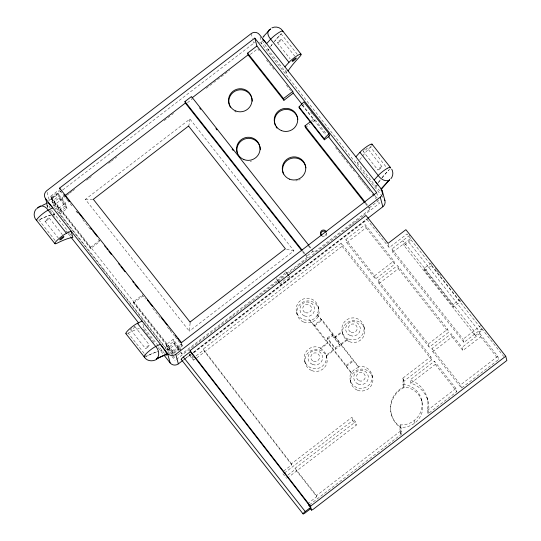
<?xml version="1.0" encoding="UTF-8"?>
<svg xmlns="http://www.w3.org/2000/svg" width="541" height="541" viewBox="0 0 541 541"><rect width="100%" height="100%" fill="white"/><g stroke="black" fill="none" stroke-linecap="round" stroke-linejoin="round"><path stroke-width="0.41" stroke-dasharray="2.71 2.03" d="M190.134 323.018L189.33 331.173L85.377 199.386L189.938 119.047L293.898 250.828L189.33 331.173M399.921 430.609L401.023 430.663L401.889 433.855L400.786 433.794L399.921 430.609L400.293 424.847L401.632 424.922A20.565 20.2 -15.1 0 0 422.081 405.784A20.565 20.2 -15.1 0 0 404.208 384.61L402.869 384.536L403.241 378.781L402.795 378.213L430.859 356.654L341.243 243.044L203.213 349.094L203.497 350.162L291.727 464.841L283.092 471.468M400.786 433.794L401.152 428.039A23.797 23.371 -15.1 0 1 403.728 387.728L404.1 381.966L403.241 378.781M189.938 119.047L188.985 125.066M428.093 413.723L427.228 410.531L427.775 407.792A26.441 25.975 -15.1 0 0 411.627 380.553L409.956 380.012L410.815 383.204L412.485 383.745A26.441 25.975 -15.1 0 1 428.634 410.977L428.093 413.723L456.814 391.65L455.955 388.458L434.443 361.199L409.956 380.012M333.31 349.804L326.196 355.268L326.392 356.215A11.165 10.969 -15.1 0 1 314.876 368.746A11.165 10.969 -15.1 0 1 304.441 355.518A11.165 10.969 -15.1 0 1 319.575 347.579L320.461 347.998L327.575 342.534L351.366 373.182L351.576 372.756A11.165 10.969 -15.1 0 1 358.331 367.562L358.798 367.467L340.945 344.833L340.742 344.09L347.856 338.625L348.742 339.045A11.165 10.969 -15.1 0 0 363.877 331.106A11.165 10.969 -15.1 0 0 353.442 317.878A11.165 10.969 -15.1 0 0 341.926 330.409L342.325 332.1L335.21 337.564L317.357 314.93L317.154 314.186L318.054 311.947A11.165 10.969 -15.1 0 0 309.182 298.395A11.165 10.969 -15.1 0 0 296.164 308.397A11.165 10.969 -15.1 0 0 307.302 320.211L309.723 319.9L314.49 325.946L321.922 320.231L321.665 319.278L314.233 324.992L314.49 325.946M317.357 314.93L317.148 315.356A11.165 10.969 -15.1 0 1 310.385 320.549L309.919 320.644L309.723 319.9M314.233 324.992L346.139 365.432L346.396 366.392L351.163 372.438L350.264 374.676A11.165 10.969 -15.1 0 0 359.136 388.228A11.165 10.969 -15.1 0 0 372.154 378.227A11.165 10.969 -15.1 0 0 361.016 366.413L358.602 366.724L321.665 319.278M268.992 48.94L268.329 50.029L286.615 73.204A79.06 13.653 -38.3 0 1 287.271 72.115M376.529 185.265L375.873 186.361C377.158 187.49 378.876 191.007 380.702 190.648M268.782 49.278L268.329 50.029L262.101 40.426M376.326 185.61L375.873 186.361L357.594 163.186L356.729 159.994M409.76 235.281L391.914 248.995L392.78 252.187L463.935 342.385L481.781 328.678L482.126 329.949L475.296 335.839L404.141 245.634L410.971 239.751L410.626 238.473L407.042 233.928L389.195 247.643L367.15 219.693L366.764 218.273M98.367 239.42L99.923 241.394L90.631 248.535L90.34 247.467L50.908 197.485L50.597 196.315L58.563 190.189M50.908 197.485L60.207 190.337M51.395 199.291L58.367 193.935L65.535 203.024L66.11 205.147L59.138 210.503L58.563 208.38L51.199 198.547L60.491 191.406L66.719 199.298M48.731 200.779A5.877 5.775 -15.1 0 1 49.305 200.271L61.999 190.52M62.668 190.006L253.79 43.158A5.877 5.775 -15.1 0 1 255.115 42.387M167.602 350.237L167.142 348.532L174.114 343.177L174.574 344.881L167.602 350.237L60.058 213.905L59.598 212.207L52.43 203.118L51.97 201.414L58.942 196.058L58.367 193.935M52.43 203.118L59.402 197.763L66.57 206.851L67.03 208.549L60.058 213.905M67.03 208.549L59.862 199.46L63.865 196.383M66.543 195.612L53.174 205.878L102.871 268.877M67.206 195.098L69.214 193.556M69.884 193.042L71.885 191.507M72.555 190.993L74.557 189.451M86.587 180.207L88.596 178.665M89.258 178.151L91.267 176.616M108.64 163.267L110.648 161.725M111.311 161.211L116.66 157.1M164.106 120.65L173.465 113.461M187.497 102.675L192.17 99.084M206.209 88.298L229.594 70.33M250.314 54.411L257.665 48.764L259.234 50.753M58.563 208.38L65.535 203.024M59.598 212.207L66.57 206.851M90.34 247.467L99.639 240.326M301.864 106.016L304.421 104.055M311.616 120.751L314.274 118.709L326.764 134.54M305.435 127.554L310.081 123.984M312.739 121.941L314.734 120.413L314.274 118.709M173.289 356.323L174.31 357.621L173.85 355.924L166.682 346.835L166.107 344.705L173.079 339.349L180.248 348.438L173.276 353.794L133.593 303.001L133.309 301.939L142.601 294.791L142.892 295.859L145.488 299.153M133.593 303.001L142.892 295.859M166.682 346.835L173.654 341.479L173.079 339.349M181.046 343.528L182.087 344.847L172.789 351.988L172.478 350.818L181.769 343.677M173.079 353.05L182.371 345.909L182.087 344.847M177.482 355.187L181.282 352.265L181.742 353.97L276.519 281.144M311.636 249.901L313.726 252.559L369.963 209.347L369.503 207.649L378.801 200.508M286.534 273.455L307.22 257.557L306.821 256.069L313.327 251.065L313.726 252.559M277.188 280.63L285.864 273.969M176.393 359.359L229.188 318.798M229.857 318.284L231.859 316.742M232.529 316.228L245.891 305.963M246.561 305.449L248.562 303.907M249.232 303.393L277.303 281.827M277.966 281.313L284.654 276.18M289.327 272.59L296.015 267.45M296.678 266.936L298.686 265.401M299.356 264.887L301.357 263.345M302.027 262.831L304.028 261.289M304.698 260.776L348.803 226.889M349.472 226.375L351.474 224.833M352.144 224.326L354.152 222.784M354.822 222.27L356.823 220.728M357.493 220.214L362.835 216.109M363.505 215.595L379.545 203.274L376.408 199.291M183.034 360.272L185.036 358.73M185.705 358.216L192.386 353.084M193.056 352.57L367.474 218.564M184.373 359.346L191.061 354.213M193.732 352.157L367.481 218.659M193.867 352.827L367.15 219.693M345.888 239.474L365.222 224.616L393.902 260.972L394.761 264.164L375.427 279.014L346.747 242.666L345.888 239.474L374.568 275.829L375.427 279.014M196.153 355.809L203.497 350.162M196.789 357.885L342.101 246.236L341.243 243.044M346.747 242.666L366.081 227.808L365.222 224.616M392.78 252.187L410.626 238.473M374.568 275.829L393.902 260.972M378.152 280.373L397.486 265.516L447.671 329.138L448.536 332.33L429.202 347.18L379.011 283.558L378.152 280.373L428.337 343.995L429.202 347.18M379.011 283.558L398.345 268.708L397.486 265.516M327.319 337.969L331.964 334.399L339.849 344.401L340.194 345.672L335.548 349.243L327.663 339.248L327.319 337.969L335.204 347.971L335.548 349.243M327.663 339.248L332.309 335.677L331.964 334.399M335.21 337.564L335.007 336.82L342.122 331.356M459.728 299.389L460.357 301.729L453.385 307.085L424.712 270.73L424.076 268.39L431.049 263.034M320.461 347.998L320.664 348.742L327.772 343.278L327.575 342.534M424.712 270.73L431.677 265.374L431.258 263.819M335.204 347.971L339.849 344.401M326.399 356.012L333.513 350.548M340.945 344.833L348.059 339.369L347.856 338.625M346.139 365.432L353.571 359.718M346.396 366.392L353.828 360.678M453.385 307.085L452.756 304.745L459.093 299.876M428.337 343.995L447.671 329.138M479.86 333.601L497.781 356.323L498.64 359.515L461.459 388.08L432.786 351.724L431.921 348.539L451.255 333.682L462.014 347.315L462.873 350.5L480.719 336.793L479.86 333.601L462.014 347.315M432.786 351.724L452.12 336.874L451.255 333.682M291.727 464.841L291.437 463.772L351.853 417.354L355.437 421.899L356.303 425.091L289.32 476.553M284.397 473.037L352.718 420.546L351.853 417.354M404.1 381.966L403.654 381.405L431.725 359.839L430.859 356.654M307.525 503.793L316.816 496.652L295.312 469.385L295.021 468.317L355.437 421.899M463.935 342.385L463.076 339.2L480.922 325.486M288.008 474.991L295.312 469.385M410.815 383.204L435.309 364.384L434.443 361.199M316.816 496.652L316.532 495.583L401.023 430.663M427.228 410.531L455.955 388.458M461.459 388.08L460.601 384.888L497.781 356.323M309.493 504.848L401.889 433.855M191.703 355.532L194.78 359.427L193.299 360.178L189.715 355.633L191.196 354.882M53.059 214.52L54.553 214.29L51.645 210.368M92.802 199.629L85.377 199.386M53.627 214.405L54.553 214.29M293.898 250.828L286.115 249.273M348.059 339.369L347.633 339.166A11.165 10.969 -15.1 0 1 342.419 332.559L342.325 332.1M320.664 348.742L321.09 348.945A11.165 10.969 -15.1 0 1 326.304 355.552M164.505 353.483L158.439 345.983M297.334 54.377L281.137 33.853A8.812 1.522 -38.3 0 0 282.159 32.67M371.417 145.82A8.812 1.522 -38.3 0 1 370.402 147.003L387.64 168.853M281.55 39.398L294.723 56.102M381.919 166.642L367.224 148.011A2.644 0.46 -38.3 0 1 365.702 149.816A2.644 0.46 -38.3 0 1 363.18 151.338L377.807 169.948M277.432 42.712L290.104 58.773M259.606 42.34A5.877 5.775 -15.1 0 1 262.02 44.132L380.769 194.659M381.29 195.321L382.859 197.309M435.221 268.322L436.262 269.648M436.783 270.311L440.956 275.592M481.781 328.678L503.739 356.512M310.696 112.007L313.834 115.984M431.677 265.374L460.357 301.729M410.971 239.751L482.126 329.949M375.156 195.889L377.76 199.189M302.439 104.832L314.734 120.413M266.557 60.037L273.881 69.322M286.432 85.235L290.618 90.543M302.128 105.13L325.668 134.973M335.603 147.571L342.926 156.856M343.447 157.519L349.729 165.472M350.25 166.134L354.436 171.443M358.095 176.082L359.143 177.407M359.664 178.07L361.232 180.065M361.76 180.728L363.329 182.716M363.85 183.379L365.946 186.03M366.467 186.692L368.036 188.681M368.556 189.343L370.125 191.338M372.222 193.989L375.88 198.628M408.786 242.064L479.948 332.269M480.719 336.793L498.64 359.515M424.076 268.39L452.756 304.745M365.858 203.031L369.503 207.649M365.276 203.409L369.963 209.347M391.914 248.995L463.076 339.2M366.081 227.808L394.761 264.164M398.345 268.708L448.536 332.33M452.12 336.874L462.873 350.5M431.921 348.539L460.601 384.888M342.101 246.236L431.725 359.839M435.309 364.384L456.814 391.65M309.141 245.763L311.758 249.076M308.498 245.925L311.116 249.239M303.156 251.423L304.725 253.411M305.252 254.081L306.821 256.069M302.514 251.585L305.651 255.568M306.179 256.231L307.22 257.557M288.989 275.957L289.949 277.175M317.154 314.186L321.922 320.231M335.007 336.82L340.742 344.09M332.309 335.677L340.194 345.672M309.919 320.644L327.772 343.278M279.697 283.099L280.651 284.316M352.718 420.546L356.303 425.091M295.021 468.317L316.532 495.583M189.228 353.828L192.812 358.372L193.299 360.178M76.808 211.389L77.843 212.701M169.096 328.38L171.172 331.018M67.233 199.954L71.906 205.871M76.058 211.139L77.613 213.107M82.8 219.687L91.104 230.209M152.758 308.37L161.069 318.906M167.304 326.811L174.581 336.029M175.101 336.691L182.371 345.909M282.916 473.788L286.5 478.332M58.942 196.058L66.11 205.147M173.654 341.479L180.309 349.919M174.114 343.177L180.261 350.967M174.574 344.881L179.693 351.373M180.207 352.022L181.742 353.97M50.597 196.315L172.478 350.818M133.309 301.939L172.789 351.988M51.199 198.547L90.631 248.535M166.107 344.705L173.276 353.794M51.97 201.414L59.138 210.503M167.142 348.532L172.775 355.674M103.392 269.54L169.827 353.753M171.916 356.411L175.054 360.387M53.119 212.471L69.174 232.826M69.701 233.489L72.311 236.802M142.952 324.248L143.811 327.44L157.911 345.32M49.813 210.375L54.594 216.454M66.029 230.933L67.598 232.921M68.119 233.584L70.208 236.241M143.521 329.185L154.51 343.109M158.094 347.64L162.875 353.719M49.177 217.942L62.35 234.645M134.851 326.548L149.546 345.178M45.065 221.249L58.239 237.952M130.739 329.861L145.434 348.492M55.101 240.495L38.911 219.964A8.812 1.522 -38.3 0 1 37.714 220.485M127.527 333.425A8.812 1.522 -38.3 0 0 128.17 333.121L144.359 353.645M144.887 354.308L146.449 356.296A82.448 14.242 -38.3 0 1 158.337 351.407M203.213 349.094L291.437 463.772M50.279 208.231L48.318 204.681M475.296 335.839L473.95 330.842L402.795 240.637L404.141 245.634M376.678 192.637L377.949 197.357M388.235 244.099L389.195 247.643M427.079 397.676L427.938 400.861M421.412 399.231L422.068 401.679M402.795 378.213L403.654 381.405M414.129 420.6L414.785 423.042M402.869 384.536L403.728 387.728M400.293 424.847L401.152 428.039M391.427 414.534L391.63 415.278M363.748 325.885L364.465 328.543M371.809 374.433L372.526 377.091M285.756 70.019L286.615 73.204M358.602 366.724L358.798 367.467M342.419 332.559L342.933 334.473M351.163 372.438L351.366 373.182M260.086 36.957L262.02 44.132M350.277 380.357L351.001 383.014M251.207 33.589L252.498 38.37M253.364 41.562L253.79 43.158M318.04 306.267L318.757 308.925M326.196 355.268L326.818 357.466M296.509 312.191L297.225 314.848M304.569 360.739L305.293 363.396M189.391 354.429L189.715 355.633M180.248 348.438L180.822 350.568M59.402 197.763L59.862 199.46M47.155 192.298L49.305 200.271M47.168 204.403L48.244 208.386A5.877 5.775 -15.1 0 1 47.067 204.126M46.58 203.984L47.223 206.378M287.372 278.033A5.877 1.014 -38.3 0 1 288.197 279.569A5.877 1.014 -38.3 0 1 280.772 284.444A5.877 1.014 -38.3 0 1 286.223 278.791M285.168 272.732A5.877 1.014 -38.3 0 1 277.912 278.568M276.431 278.466A5.877 1.014 -38.3 0 1 276.83 277.851M285.411 271.568A5.877 1.014 -38.3 0 1 285.641 271.717M326.358 233.245A2.935 2.888 -15.1 0 1 322.7 235.7M300.201 179.443A11.753 11.544 -15.1 0 1 298.828 180.126M297.374 180.626A11.753 11.544 -15.1 0 1 295.873 180.944M128.17 333.121A79.06 13.653 -38.3 0 1 140.829 327.995M142.892 327.562A79.06 13.653 -38.3 0 1 143.811 327.44M50.793 215.075A82.448 14.242 -38.3 0 0 38.911 219.964A79.06 13.653 -38.3 0 1 50.428 215.162M271.149 45.769A82.448 14.242 -38.3 0 1 272.137 44.43M274.348 41.623A82.448 14.242 -38.3 0 1 281.137 33.853A79.06 13.653 -38.3 0 0 274.544 41.346M378.693 182.094A82.448 14.242 -38.3 0 1 380.384 179.842M381.892 177.948A82.448 14.242 -38.3 0 1 388.681 170.178A8.812 1.522 -38.3 0 0 389.703 168.995M145.252 356.817A8.812 1.522 -38.3 0 0 146.449 356.296A79.06 13.653 -38.3 0 1 156.755 351.866M363.187 150.966A2.644 0.46 -38.3 0 1 363.288 150.817M363.789 150.263A2.644 0.46 -38.3 0 1 364.012 150.053M364.499 149.614A2.644 0.46 -38.3 0 1 364.762 149.397M366.555 148.187A2.644 0.46 -38.3 0 1 366.744 148.099M160.177 350.92A79.06 13.653 -38.3 0 1 161.171 350.737L162.09 350.615L160.603 350.845A82.448 14.242 -38.3 0 0 159.507 351.095M134.885 326.595A2.644 0.46 -38.3 0 1 132.376 329.084A2.644 0.46 -38.3 0 1 130.922 329.354M131.226 329.002A2.644 0.46 -38.3 0 1 131.639 328.59M133.965 326.845A2.644 0.46 -38.3 0 1 134.378 326.636M357.594 163.186A79.06 13.653 -38.3 0 1 358.25 162.09M359.799 159.751A79.06 13.653 -38.3 0 1 361.652 157.215M362.693 155.882A79.06 13.653 -38.3 0 1 370.402 147.003M378.085 182.926A79.06 13.653 -38.3 0 1 379.938 180.39M382.088 177.671A79.06 13.653 -38.3 0 1 388.681 170.178M270.541 46.6A79.06 13.653 -38.3 0 1 272.394 44.064M262.953 37.708A90.678 15.662 -38.3 0 1 264.292 36.085M251.666 161.008A11.753 11.544 -15.1 0 1 250.165 161.319M236.072 112.061A11.753 11.544 -15.1 0 1 234.693 111.412M326.568 233.178A2.935 2.888 -15.1 0 1 321.956 236.275M404.871 387.052L403.532 386.984A23.797 23.371 -15.1 0 0 400.949 427.295L402.294 427.363A20.565 20.2 -15.1 0 0 422.744 408.232A20.565 20.2 -15.1 0 0 404.871 387.052M303.751 322.078A11.165 10.969 -15.1 0 0 319.041 310.331A11.165 10.969 -15.1 0 0 301.181 303.251A11.165 10.969 -15.1 0 0 303.751 322.078M357.52 390.244A11.165 10.969 -15.1 0 0 372.817 378.49A11.165 10.969 -15.1 0 0 354.95 371.417A11.165 10.969 -15.1 0 0 357.52 390.244M304.482 315.937A7.344 7.216 -15.1 0 0 314.544 308.208A7.344 7.216 -15.1 0 0 302.791 303.548A7.344 7.216 -15.1 0 0 304.482 315.937M349.459 341.702A11.165 10.969 -15.1 0 0 364.749 329.949A11.165 10.969 -15.1 0 0 346.889 322.876A11.165 10.969 -15.1 0 0 349.459 341.702M311.812 370.626A11.165 10.969 -15.1 0 0 327.109 358.872A11.165 10.969 -15.1 0 0 309.242 351.799A11.165 10.969 -15.1 0 0 311.812 370.626M350.189 335.555A7.344 7.216 -15.1 0 0 360.252 327.826A7.344 7.216 -15.1 0 0 348.499 323.166A7.344 7.216 -15.1 0 0 350.189 335.555M351.15 332.289A4.409 4.328 -15.1 0 0 357.188 327.65A4.409 4.328 -15.1 0 0 350.135 324.857A4.409 4.328 -15.1 0 0 351.15 332.289M312.549 364.478A7.344 7.216 -15.1 0 0 322.612 356.749A7.344 7.216 -15.1 0 0 310.859 352.096A7.344 7.216 -15.1 0 0 312.549 364.478M358.257 384.096A7.344 7.216 -15.1 0 0 368.32 376.367A7.344 7.216 -15.1 0 0 356.566 371.714A7.344 7.216 -15.1 0 0 358.257 384.096M359.21 380.83A4.409 4.328 -15.1 0 0 365.249 376.191A4.409 4.328 -15.1 0 0 358.196 373.398A4.409 4.328 -15.1 0 0 359.21 380.83M305.442 312.671A4.409 4.328 -15.1 0 0 311.481 308.032A4.409 4.328 -15.1 0 0 304.427 305.239A4.409 4.328 -15.1 0 0 305.442 312.671M313.503 361.212A4.409 4.328 -15.1 0 0 319.542 356.573A4.409 4.328 -15.1 0 0 312.488 353.78A4.409 4.328 -15.1 0 0 313.503 361.212M278.554 42.272A2.644 0.46 -38.3 0 0 281.584 39.446A2.644 0.46 -38.3 0 0 278.331 41.441A2.644 0.46 -38.3 0 0 278.554 42.272M46.188 220.816A2.644 0.46 -38.3 0 0 49.211 217.989A2.644 0.46 -38.3 0 0 45.958 219.984A2.644 0.46 -38.3 0 0 46.188 220.816M378.93 169.516A2.644 0.46 -38.3 0 0 381.953 166.689A2.644 0.46 -38.3 0 0 378.707 168.684A2.644 0.46 -38.3 0 0 378.93 169.516M146.557 348.052A2.644 0.46 -38.3 0 0 149.587 345.226A2.644 0.46 -38.3 0 0 146.334 347.227A2.644 0.46 -38.3 0 0 146.557 348.052"/><path stroke-width="0.81" d="M389.635 179.781L387.796 181.823A90.678 15.662 -38.3 0 0 381.121 189.627M36.49 208.691C33.292 211.856 33.407 217.496 36.68 220.572L54.959 243.748M390.886 178.773C393.118 176.123 393.503 172.133 391.718 169.15M188.782 125.884L93.323 199.298L190.134 322.199M270.297 29.302L270.615 28.883L263.149 36.788M284.891 66.827L288.955 62.343A8.812 1.522 -38.3 0 1 298.815 54.769A8.812 1.522 -38.3 0 1 299.423 57.028A79.06 13.653 -38.3 0 0 288.008 70.972M355.87 156.802L359.934 152.325A8.812 1.522 -38.3 0 1 368.279 145.603A8.812 1.522 -38.3 0 1 372.012 144.9M374.156 179.977L378.213 175.5A8.812 1.522 -38.3 0 1 386.558 168.778A8.812 1.522 -38.3 0 1 390.291 168.075M381.053 188.883L389.628 179.754M299.024 106.915L303.846 101.924L328.942 133.735L329.516 135.865L324.404 139.794L299.308 107.984L299.024 106.915L324.113 138.726L324.404 139.794M324.113 138.726L328.942 133.735M59.605 188.106L254.791 38.134L376.678 192.637L181.485 342.615L59.605 188.106L59.889 189.174M256.914 45.999L292.762 91.443L293.222 93.147L283.93 100.288L248.082 54.844L247.622 53.14L256.914 45.999L254.791 38.134M301.993 250.923L185.34 103.047L184.941 101.559L191.446 96.562L308.62 245.1M65.197 195.362L185.34 103.047M191.845 98.049L248.082 54.844M283.93 100.288L283.47 98.584L292.762 91.443M364.756 202.753L305.435 127.554L304.975 125.85L310.953 121.258M190.107 321.996L285.377 248.792L188.593 126.094M45.66 198.817L167.541 353.327A5.877 5.775 -15.1 0 0 175.771 354.301L380.262 197.181A5.877 5.775 -15.1 0 0 381.324 189.066L259.443 34.563A5.877 5.775 -15.1 0 0 251.207 33.589L46.722 190.703A5.877 5.775 -15.1 0 0 45.66 198.817L46.736 202.807M181.181 359.366L303.061 513.876A2.935 0.507 -38.3 0 1 305.246 511.556L310.818 507.269L190.331 351.697L190.047 350.629L366 215.44L388.046 243.389L405.892 229.675L505.727 356.235L506.876 360.489L313.077 509.392L311.596 510.143L310.061 508.195M181.566 359.393A2.935 0.507 -38.3 0 1 183.365 357.053L190.331 351.697M164.369 355.599L170.124 362.896A5.877 5.775 -15.1 0 0 178.354 363.87L182.364 360.786M368.137 218.05L382.839 206.75A5.877 5.775 -15.1 0 0 384.333 199.264M310.818 507.269L310.534 506.207L505.727 356.235M41.062 206.047L37.349 208.109L37.742 207.981M166.716 353.753L156.363 358.981L158.493 358.007A90.678 15.662 -38.3 0 1 166.858 354.463L165.587 351.528L160.373 344.238L155.7 346.463A8.812 1.522 -38.3 0 0 146.848 353.03A8.812 1.522 -38.3 0 0 144.799 356.938M156.991 359.082C152.968 361.841 146.827 361.442 144.224 356.898L125.938 333.723M42.536 205.343L48.163 202.672L52.829 207.906L48.156 210.138A8.812 1.522 -38.3 0 0 39.676 216.346A8.812 1.522 -38.3 0 0 36.91 220.64M66.442 233.313L71.114 231.088L72.832 237.465A79.06 13.653 -38.3 0 0 57.19 243.139A8.812 1.522 -38.3 0 1 56.582 240.887A8.812 1.522 -38.3 0 1 66.442 233.313L48.156 210.138A8.304 6.181 63 0 0 38.113 207.46M126.175 333.79A8.812 1.522 -38.3 0 1 128.934 329.503A8.812 1.522 -38.3 0 1 137.421 323.288L142.087 321.063M271.893 27.882C275.646 25.975 280.61 27.348 282.76 30.993L301.046 54.168M166.303 354.97L166.926 355.038L166.899 354.45M262.75 39.114L266.612 43.652L270.669 39.168A8.812 1.522 -38.3 0 1 279.021 32.453A8.812 1.522 -38.3 0 1 282.754 31.75M372.019 144.143L390.304 167.318M288.955 62.343L270.669 39.168A8.304 5.329 43.3 0 1 269.824 29.43M359.934 152.325L378.213 175.5A8.304 5.329 43.3 0 0 388.83 180.288M328.468 134.54L329.516 135.865M328.319 136.521L374.636 195.227M293.222 93.147L301.932 104.183M247.622 53.14L283.47 98.584M304.975 125.85L365.337 202.375M199.69 107.997L200.738 109.323M215.906 128.555L216.955 129.881M232.123 149.113L233.171 150.439M184.941 101.559L302.115 250.098M286.121 272.326L288.509 275.355M276.83 279.467L279.217 282.497M64.054 194.449L69.782 201.712M78.634 212.931L83.321 218.875M90.611 228.113L91.652 229.438M92.694 230.757L97.38 236.694M104.67 245.939L105.711 247.257M106.753 248.576L107.794 249.895M108.836 251.22L111.439 254.52M118.729 263.758L119.771 265.076M120.812 266.402L124.978 271.677M132.788 281.577L133.83 282.902M134.871 284.221L138.51 288.84M147.362 300.059L152.569 306.666M161.434 317.898L167.169 325.168M175.514 335.745L176.555 337.07M177.597 338.389L181.249 343.014M308.546 505.091L309.574 506.39M183.365 357.053L305.246 511.556M70.736 236.904L138.739 323.105M137.421 323.288L155.7 346.463A8.304 6.181 63 0 1 157.12 358.318M190.047 350.629L310.534 506.207M375.589 181.803L378.308 185.597M382.338 191.081L384.922 200.65M381.324 189.066L382.399 193.056M380.262 197.181L382.839 206.75M311.596 510.143L311.109 508.337L305.53 512.618A2.935 0.507 -38.3 0 1 303.061 513.876M175.771 354.301L178.354 363.87M167.541 353.327L170.124 362.896M321.672 235.213A2.935 2.888 -15.1 0 1 321.658 230.628A2.935 2.888 -15.1 0 1 326.155 231.764M283.477 174.046A11.753 11.544 -15.1 0 1 291.241 158.371A11.753 11.544 -15.1 0 1 305.942 167.859M276.951 128.095A11.753 11.544 -15.1 0 1 276.093 126.851M275.41 125.498A11.753 11.544 -15.1 0 1 283.18 109.823A11.753 11.544 -15.1 0 1 297.881 119.318M237.77 154.422A11.753 11.544 -15.1 0 1 246.283 138.57A11.753 11.544 -15.1 0 1 260.343 149.749M230.385 107.226A11.753 11.544 -15.1 0 1 237.472 90.205A11.753 11.544 -15.1 0 1 252.275 101.201M321.029 235.098A2.935 2.888 -15.1 0 1 326.061 232.177M281.496 130.624A11.753 11.544 -15.1 0 0 297.591 118.249A11.753 11.544 -15.1 0 0 278.791 110.804A11.753 11.544 -15.1 0 0 281.496 130.624M289.557 179.166A11.753 11.544 -15.1 0 0 305.658 166.797A11.753 11.544 -15.1 0 0 286.852 159.345A11.753 11.544 -15.1 0 0 289.557 179.166M243.849 159.548A11.753 11.544 -15.1 0 0 259.95 147.172A11.753 11.544 -15.1 0 0 241.144 139.727A11.753 11.544 -15.1 0 0 243.849 159.548M235.788 111A11.753 11.544 -15.1 0 0 251.883 98.631A11.753 11.544 -15.1 0 0 233.083 91.186A11.753 11.544 -15.1 0 0 235.788 111M293.256 60.903A2.644 0.46 -38.3 0 0 296.279 58.076A2.644 0.46 -38.3 0 0 293.033 60.078A2.644 0.46 -38.3 0 0 293.256 60.903M60.883 239.447A2.644 0.46 -38.3 0 0 63.906 236.62A2.644 0.46 -38.3 0 0 60.66 238.615A2.644 0.46 -38.3 0 0 60.883 239.447"/></g></svg>
